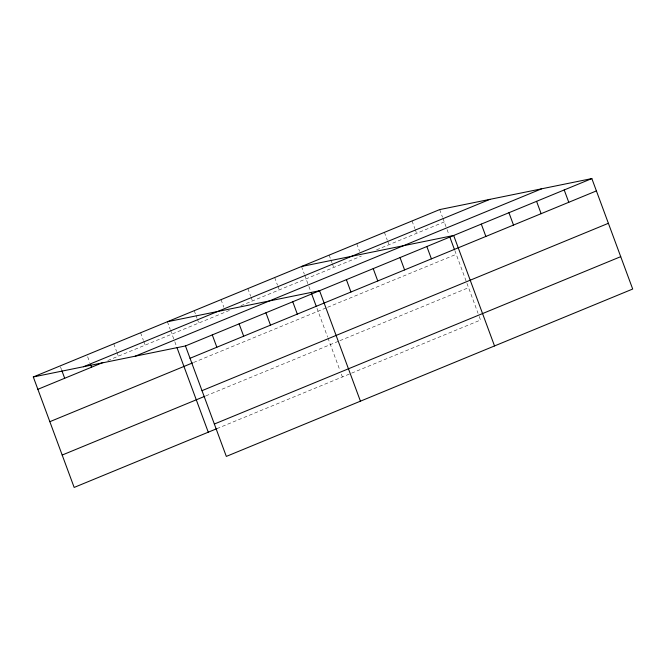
<?xml version="1.0" encoding="UTF-8"?>
<svg xmlns="http://www.w3.org/2000/svg" width="666" height="666" viewBox="0 0 666 666"><rect width="100%" height="100%" fill="white"/><g stroke="black" fill="none" stroke-linecap="round" stroke-linejoin="round"><path stroke-width="0.5" stroke-dasharray="3.33 2.5" d="M107.792 360.514L229.445 310.406M240.942 305.677L361.347 256.085M376.59 249.808L444.247 221.936M193.531 362.512L326.631 307.692M327.58 307.301L456.218 254.32M205.869 395.87L338.969 341.05M339.918 340.659L468.564 287.679M216.883 428.646L480.536 320.055L478.421 314.344M439.677 209.59L442.49 217.191M442.84 218.14L446.711 228.605M447.061 229.562L448.826 234.315M454.811 250.508L478.071 313.386M412.046 220.97L414.851 228.571M415.201 229.52L416.608 233.325M384.407 232.359L387.221 239.951M387.57 240.901L388.977 244.705M356.776 243.739L359.59 251.332M329.146 255.12L330.544 258.916M330.902 259.865L331.951 262.712M332.301 263.669L333.708 267.466M301.507 266.5L304.32 274.101M304.67 275.05L308.541 285.514M308.891 286.463L310.656 291.225M316.999 308.366L327.572 336.954M327.922 337.912L339.901 370.296M341.317 374.101L342.366 376.964M274.692 277.547L277.497 285.148M277.847 286.097L279.254 289.893M247.869 288.594L250.674 296.187M251.032 297.144L252.431 300.94M221.045 299.642L223.859 307.234M194.222 310.689L195.629 314.485M195.979 315.434L197.036 318.281M197.386 319.23L198.793 323.035M167.407 321.736L170.213 329.329M170.563 330.278L174.434 340.742M174.792 341.7L176.548 346.462M140.584 332.775L143.398 340.376M143.748 341.325L145.155 345.13M113.761 343.822L116.575 351.423M116.925 352.372L118.332 356.168M87.646 356.768L89.752 362.471M60.473 366.866L61.53 369.722"/><path stroke-width="1" d="M33.3 376.964L439.677 209.59L591.841 178.571L632.7 289.036L226.323 456.41L185.464 345.945L33.3 376.964L74.159 487.429L216.883 428.646M83.516 366.733L489.893 199.359M37.87 389.31L103.005 362.487M135.248 356.185L541.625 188.811M185.464 345.945L591.841 178.571M190.026 358.291L596.403 190.917M49.842 421.686L192.566 362.903M202.006 390.667L608.383 223.301M62.188 455.053L204.912 396.262M214.344 424.034L620.72 256.66M301.507 266.5L453.671 235.481L494.53 345.945M167.407 321.736L319.563 290.717L360.431 401.173M564.202 189.952L568.772 202.306M536.571 201.34L541.142 213.686M508.941 212.72L513.503 225.066M481.302 224.101L485.872 236.447M449.883 237.179L454.462 249.559M426.848 246.528L431.418 258.874M400.033 257.575L404.595 269.921M373.21 268.623L377.772 280.969M346.387 279.67L350.957 292.016M311.363 293.132L316.292 306.46M292.749 301.756L297.311 314.111M265.925 312.804L270.496 325.15M239.102 323.851L243.673 336.197M212.279 334.898L216.85 347.244M176.906 347.411L208.267 432.192M90.451 364.369L91.508 367.216M61.88 370.671L64.685 378.263"/></g></svg>
